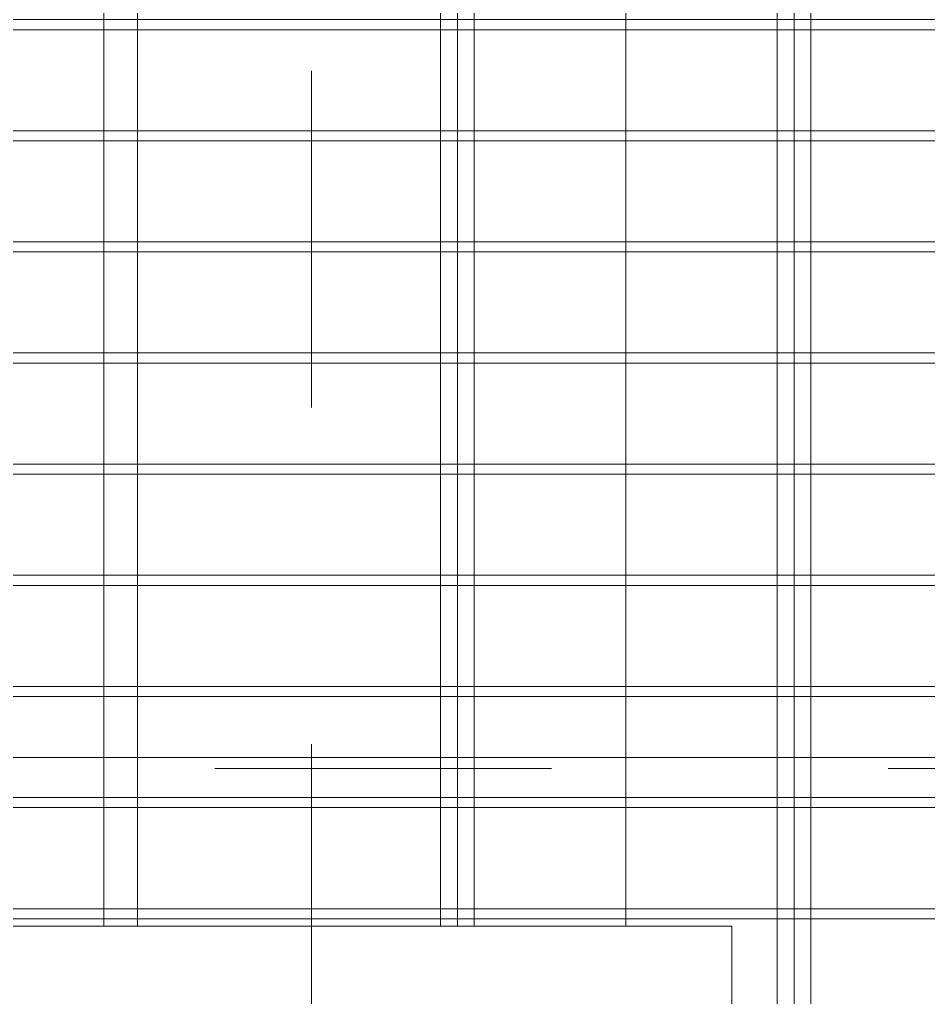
# Model space of a CAD drawing. Header units: metres. Extents: x 118 to 451, y -76 to 55.
# Drawn here: x 317.878 to 318.148, y -16.4351 to -16.1447 of the extents above; entities that cross this region are included whole.
import ezdxf

# ---------------------------------------------------------------- set-up
doc = ezdxf.new("R2010")
doc.units = ezdxf.units.M
doc.linetypes.add('Grid Line', pattern=[0.022225, 0.0127, -0.003175, 0.003175, -0.003175])
doc.linetypes.add('Hidden', pattern=[0.007144, 0.004763, -0.002381])
for name, color, linetype, lineweight in [('A-FLOR-HRAL', 7, 'Continuous', 9), ('A-GENM', 7, 'Continuous', 9), ('S-BEAM', 7, 'Continuous', 9), ('S-GRID', 7, 'Continuous', 9)]:
    doc.layers.add(name, color=color, linetype=linetype, lineweight=lineweight)

# ---------------------------------------------------------------- blocks, each defined once
blk = doc.blocks.new('RHS-Rectangular Hollow Section - 100 x 100-V25-Nivel Top-EC')
at = {"layer": 'S-BEAM', "linetype": 'Hidden'}
blk.add_line((1.43155, -0.0468), (-1.36885, -0.0468), dxfattribs=at)
at = {"layer": 'S-BEAM'}
blk.add_line((-1.36885, -0.05), (1.43155, -0.05), dxfattribs=at)
blk = doc.blocks.new('Railing - Railing-1755093-Nivel Top-EC')
at = {"layer": 'A-FLOR-HRAL'}
for p, q in [((37.20869, -1.99284), (35.41132, -2.75837)), ((37.22829, -2.03884), (37.20869, -1.99284))]:
    blk.add_line(p, q, dxfattribs=at)
blk = doc.blocks.new('Grating Peldaño - 980 x 1000-1766484-Nivel Top-EC')
at = {"layer": 'A-GENM'}
for p, q in [((-0.44, 0.5), (-0.44217, 0.5)), ((0.49, 0.5), (-0.44217, 0.5)), ((-0.44, 0.5), (-0.44, -0.458)), ((-0.437, 0.5), (-0.44, 0.5)), ((-0.44, -0.458), (-0.44, 0.5)), ((-0.437, -0.458), (-0.437, 0.5)), ((-0.407, 0.5), (-0.407, -0.458)), ((-0.404, 0.5), (-0.407, 0.5)), ((-0.404, -0.458), (-0.404, 0.5)), ((-0.374, 0.5), (-0.374, -0.458)), ((-0.371, 0.5), (-0.374, 0.5)), ((-0.371, -0.458), (-0.371, 0.5)), ((-0.341, 0.5), (-0.341, -0.458)), ((-0.338, 0.5), (-0.341, 0.5)), ((-0.338, -0.458), (-0.338, 0.5)), ((-0.308, 0.5), (-0.308, -0.458)), ((-0.305, 0.5), (-0.308, 0.5)), ((-0.305, -0.458), (-0.305, 0.5)), ((-0.275, 0.5), (-0.275, -0.458)), ((-0.272, 0.5), (-0.275, 0.5)), ((-0.272, -0.458), (-0.272, 0.5)), ((-0.242, 0.5), (-0.242, -0.458)), ((-0.239, 0.5), (-0.242, 0.5)), ((-0.239, -0.458), (-0.239, 0.5)), ((-0.209, 0.5), (-0.209, -0.458)), ((-0.206, 0.5), (-0.209, 0.5)), ((-0.206, -0.458), (-0.206, 0.5)), ((-0.176, 0.5), (-0.176, -0.458)), ((-0.173, 0.5), (-0.176, 0.5)), ((-0.173, -0.458), (-0.173, 0.5)), ((0.49, 0.455), (-0.48439, 0.455)), ((-0.48546, 0.45), (0.49, 0.45)), ((-0.48853, 0.445), (0.49, 0.445))]:
    blk.add_line(p, q, dxfattribs=at)
blk = doc.blocks.new('Grating Peldaño - 980 x 1000-1766995-Nivel Top-EC')
at = {"layer": 'A-GENM'}
for p, q in [((-0.44, 0.5), (-0.44, -0.5)), ((-0.44, -0.5), (-0.44, 0.5)), ((-0.437, -0.5), (-0.437, 0.5)), ((-0.407, 0.5), (-0.407, -0.5)), ((-0.404, -0.5), (-0.404, 0.5)), ((-0.374, 0.5), (-0.374, -0.5)), ((-0.371, -0.5), (-0.371, 0.5)), ((-0.341, 0.5), (-0.341, -0.5)), ((-0.338, -0.5), (-0.338, 0.5)), ((-0.308, 0.5), (-0.308, -0.5)), ((-0.305, -0.5), (-0.305, 0.5)), ((-0.275, 0.5), (-0.275, -0.5)), ((-0.272, -0.5), (-0.272, 0.5)), ((-0.242, 0.5), (-0.242, -0.5)), ((-0.239, -0.5), (-0.239, 0.5)), ((-0.209, 0.5), (-0.209, -0.5)), ((-0.206, -0.5), (-0.206, 0.5)), ((-0.176, 0.5), (-0.176, -0.5)), ((-0.173, -0.5), (-0.173, 0.5)), ((0.49, -0.345), (-0.44217, -0.345)), ((-0.44217, -0.355), (0.49, -0.355)), ((0.49, -0.445), (-0.44217, -0.445)), ((0.49, -0.45), (-0.44217, -0.45)), ((-0.44217, -0.455), (0.49, -0.455)), ((-0.44217, -0.5), (-0.44, -0.5)), ((-0.44217, -0.5), (0.49, -0.5)), ((-0.44, -0.5), (-0.437, -0.5)), ((-0.407, -0.5), (-0.404, -0.5)), ((-0.374, -0.5), (-0.371, -0.5)), ((-0.341, -0.5), (-0.338, -0.5)), ((-0.308, -0.5), (-0.305, -0.5)), ((-0.275, -0.5), (-0.272, -0.5)), ((-0.242, -0.5), (-0.239, -0.5)), ((-0.209, -0.5), (-0.206, -0.5)), ((-0.176, -0.5), (-0.173, -0.5))]:
    blk.add_line(p, q, dxfattribs=at)

msp = doc.modelspace()

# ---------------------------------------------------------------- linework, layer by layer
at = {"layer": 'S-GRID', "color": 253, "linetype": 'Grid Line', "true_color": 0xaaaaaa}
msp.add_line((317.96478, -35.65991), (317.96478, -10.05038), dxfattribs=at)

# ---------------------------------------------------------------- block references
at = {"layer": 'A-FLOR-HRAL', "rotation": 336.93}
msp.add_blockref('Railing - Railing-1755093-Nivel Top-EC', (284.63751, 0), dxfattribs=at)
at = {"layer": 'A-GENM'}
for name, p, rotation in [('Grating Peldaño - 980 x 1000-1766995-Nivel Top-EC', (317.55809, -15.97173), 89.99999999999984), ('Grating Peldaño - 980 x 1000-1766484-Nivel Top-EC', (318.55809, -15.97173), 89.99999999999997)]:
    msp.add_blockref(name, p, dxfattribs=dict(at, rotation=rotation))
at = {"layer": 'S-BEAM', "linetype": 'Hidden', "rotation": 180}
msp.add_blockref('RHS-Rectangular Hollow Section - 100 x 100-V25-Nivel Top-EC', (317.56754, -16.41389), dxfattribs=at)

doc.saveas('drawing.dxf')
